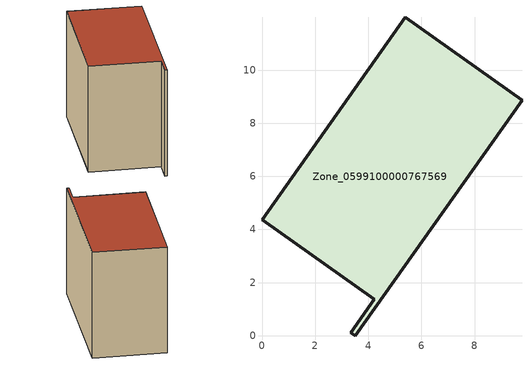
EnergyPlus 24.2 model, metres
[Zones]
Zone_0599100000767569
 floor ground (C_G): 5.39,11.99 9.79,8.87 3.5,0 3.34,0.12 4.23,1.37 0,4.37 z1.68
 wall outside (C_F): 9.79,8.87 5.39,11.99 0,4.37 4.23,1.37 3.34,0.12 3.5,0 9.79,8.87 z1.68:9.88
 roof outside (C_R): 3.5,0 9.79,8.87 5.39,11.99 0,4.37 4.23,1.37 3.34,0.12 z9.88
[BUILDING]
Pand.0599100000767569: North Axis=0; Terrain=City; Loads Convergence Tolerance Value=0.04; Temperature Convergence Tolerance Value=0.4; Solar Distribution=FullExterior; Maximum Number of Warmup Days=25; Minimum Number of Warmup Days=1
[Site:Location]
Rotterdam.The.Hague.AP_ZH_NLD Design_Conditions: Latitude=51.96; Longitude=4.45; Time Zone=1; Elevation=-4.5
[SITE:GROUNDTEMPERATURE:BUILDINGSURFACE]
18, 18, 18, 18, 18, 18, 18, 18, 18, 18, 18, 18
[MATERIAL] Thermal Absorptance=0.9; Solar Absorptance=0.7; Visible Absorptance=0.7
Name | Roughness | Thickness | Conductivity | Density | Specific Heat
G.TI.2006-2014 | MediumSmooth | 0.15 | 0.06 | 540 | 1210
F.TI.2006-2014 | Rough | 0.3 | 0.12 | 1920 | 840
R.TI.2006-2014 | MediumRough | 0.2 | 0.08 | 1500 | 1000
[CONSTRUCTION]
C_G: G.TI.2006-2014
C_F: F.TI.2006-2014
C_R: R.TI.2006-2014
[ZONE]
Zone_0599100000767569: Type=1; Multiplier=1; Ceiling Height=Autocalculate; Volume=Autocalculate; Floor Area=autocalculate; Part of Total Floor Area=Yes
[ZONEINFILTRATION:DESIGNFLOWRATE]
Infil_Zone_0599100000767569: Zone or ZoneList or Space or SpaceList=Zone_0599100000767569; Schedule=AlwaysOn; Design Flow Rate Calculation Method=Flow/Area; Flow Rate per Floor Area=0.0015; Constant Term Coefficient=1; Temperature Term Coefficient=0; Velocity Term Coefficient=0; Velocity Squared Term Coefficient=0
[HVACTEMPLATE:ZONE:IDEALLOADSAIRSYSTEM]
Zone_0599100000767569: Maximum Heating Supply Air Temperature=50; Minimum Cooling Supply Air Temperature=13; Maximum Heating Supply Air Humidity Ratio=0.0156; Minimum Cooling Supply Air Humidity Ratio=0.0077; Heating Limit=NoLimit; Cooling Limit=NoLimit; Dehumidification Control Type=ConstantSensibleHeatRatio; Cooling Sensible Heat Ratio=0.7; Dehumidification Setpoint=60; Humidification Control Type=None; Humidification Setpoint=30; Outdoor Air Method=None; Outdoor Air Flow Rate per Person=0.00944; Outdoor Air Flow Rate per Zone Floor Area=0; Outdoor Air Flow Rate per Zone=0; Demand Controlled Ventilation Type=None; Outdoor Air Economizer Type=NoEconomizer; Heat Recovery Type=None; Sensible Heat Recovery Effectiveness=0.7; Latent Heat Recovery Effectiveness=0.65
[ZONECONTROL:THERMOSTAT]
ThermostatControl_Zone_0599100000767569: Zone or ZoneList=Zone_0599100000767569; Control Type Schedule=DualSetpointControlType; Control 1=Thermostat_Zone_0599100000767569; Temperature Difference Between Cutout And Setpoint=0
[THERMOSTATSETPOINT:DUALSETPOINT]
Thermostat_Zone_0599100000767569: Heating Setpoint Temperature Schedule=HeatingSetpoint_Zone_0599100000767569; Cooling Setpoint Temperature Schedule=CoolingSetpoint_Zone_0599100000767569
[SCHEDULE:COMPACT]
HeatingSetpoint_Zone_0599100000767569: Through: 12/31, For: AllDays, Until: 24:00, 21
CoolingSetpoint_Zone_0599100000767569: Through: 12/31, For: AllDays, Until: 24:00, 24
DualSetpointControlType: Through: 12/31, For: AllDays, Until: 24:00, 4
AlwaysOn: Through: 12/31, For: AllDays, Until: 24:00, 1
